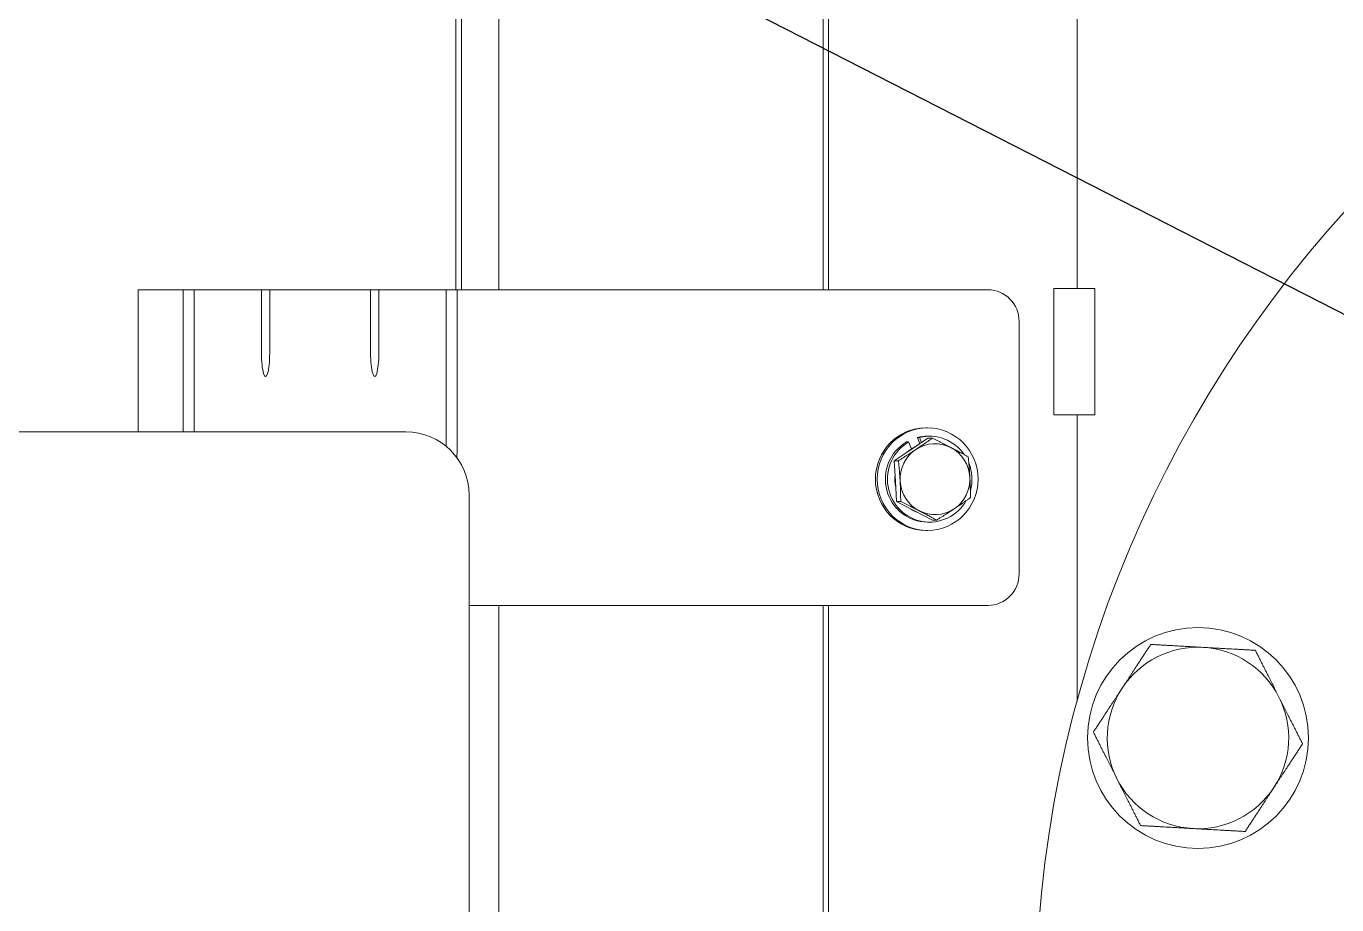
# Model space of a CAD drawing. Header units: inches. Extents: x 14 to 368, y 5 to 236.
# Drawn here: x 173.02 to 183.41, y 90.45 to 97.41 of the extents above; entities that cross this region are included whole.
import ezdxf

# ---------------------------------------------------------------- set-up
doc = ezdxf.new("R2010")
doc.units = ezdxf.units.IN
doc.header["$LTSCALE"] = 11
doc.header["$MEASUREMENT"] = 0
doc.layers.add('Symbol (ANSI)', color=7, linetype='Continuous', lineweight=25)
doc.layers.add('Visible (ANSI)', color=7, linetype='Continuous', lineweight=50)
doc.styles.add('MEMCOR Medium', font='arial.ttf')
doc.dimstyles.new('Default (ANSI)$7', dxfattribs={"dimscale": 11, "dimtxt": 0.15, "dimasz": 0.098425, "dimexe": 0.125, "dimexo": 0.0625, "dimgap": 0.031496, "dimtad": 0, "dimtih": 1, "dimtoh": 1, "dimdec": 4, "dimrnd": 1e-08, "dimzin": 3, "dimdsep": 46, "dimlunit": 5, "dimtxsty": 'MEMCOR Medium', "dimcen": 0.09, "dimdle": 0.393701, "dimclrd": 256, "dimclre": 256, "dimclrt": 256, "dimadec": 0, "dimazin": 1, "dimtfac": 0.8, "dimtofl": 0, "dimtmove": 0, "dimatfit": 3, "dimfxl": 1, "dimfrac": 1, "dimtolj": 1, "dimtzin": 4, "dimlwd": -1, "dimlwe": -1, "dimarcsym": 0})

msp = doc.modelspace()

# ---------------------------------------------------------------- linework, layer by layer
at = {"layer": 'Visible (ANSI)', "linetype": 'Continuous', "lineweight": 18}
for p, q in [((181.350747, 95.33051), (181.350747, 103.21051)), ((176.429112, 95.32051), (176.429112, 97.94551)), ((176.472524, 97.94551), (176.472524, 95.32051)), ((176.768587, 95.32051), (176.768587, 97.94551)), ((179.337719, 95.32051), (179.337719, 97.94551)), ((179.381131, 97.94551), (179.381131, 95.32051)), ((173.911223, 95.32051), (173.917869, 95.32051)), ((173.911223, 95.32051), (173.911223, 94.19551)), ((174.267485, 95.32051), (173.917869, 95.32051)), ((174.267485, 94.19551), (174.267485, 95.32051)), ((174.267485, 95.32051), (174.354309, 95.32051)), ((174.887843, 95.32051), (174.354309, 95.32051)), ((174.354309, 95.32051), (174.354309, 94.19551)), ((174.887843, 94.82051), (174.887843, 95.32051)), ((174.887843, 95.32051), (174.952961, 95.32051)), ((175.752611, 95.32051), (174.952961, 95.32051)), ((174.952961, 95.32051), (174.952961, 94.82051)), ((175.752611, 94.82051), (175.752611, 95.32051)), ((175.752611, 95.32051), (175.817729, 95.32051)), ((176.351263, 95.32051), (175.817729, 95.32051)), ((175.817729, 95.32051), (175.817729, 94.82051)), ((176.351263, 94.080752), (176.351263, 95.32051)), ((176.351263, 95.32051), (176.438087, 95.32051)), ((176.787702, 95.32051), (176.438087, 95.32051)), ((176.438087, 95.32051), (176.438087, 94.07051)), ((176.787702, 95.32051), (177.294527, 95.32051)), ((180.6447, 95.32051), (177.294527, 95.32051)), ((181.491335, 95.33051), (181.166095, 95.33051)), ((181.166095, 94.33051), (181.166095, 95.33051)), ((181.491335, 94.33051), (181.491335, 95.33051)), ((180.890902, 93.07051), (180.890902, 95.07051)), ((181.491335, 94.33051), (181.166095, 94.33051)), ((181.350747, 92.059691), (181.350747, 94.33051)), ((176.032532, 94.19551), (169.631282, 94.19551)), ((180.152296, 94.22651), (180.166188, 94.22651)), ((180.01589, 94.115425), (179.999568, 94.115425)), ((180.01589, 94.115425), (180.037815, 94.060037)), ((180.03544, 94.055718), (180.169174, 94.144484)), ((180.085461, 94.150481), (180.104759, 94.101728)), ((180.101784, 94.150481), (180.085461, 94.150481)), ((180.117685, 94.110308), (180.101784, 94.150481)), ((180.182511, 94.16051), (180.166188, 94.16051)), ((180.169174, 94.144484), (180.202671, 94.144484)), ((179.901706, 93.966951), (180.03544, 94.055718)), ((179.901706, 93.966951), (179.935204, 93.966951)), ((179.910546, 93.804964), (179.901706, 93.966951)), ((179.919385, 93.642977), (179.910546, 93.804964)), ((176.532532, 78.19551), (176.532532, 93.69551)), ((179.919385, 93.642977), (179.952882, 93.642977)), ((180.061958, 93.569757), (179.919385, 93.642977)), ((180.204531, 93.496536), (180.061958, 93.569757)), ((180.182511, 93.48051), (180.166188, 93.48051)), ((180.204531, 93.496536), (180.238029, 93.496536)), ((180.152296, 93.41451), (180.166188, 93.41451)), ((176.532532, 92.82051), (176.787702, 92.82051)), ((176.768587, 79.07051), (176.768587, 92.82051)), ((177.294527, 92.82051), (176.787702, 92.82051)), ((177.294527, 92.82051), (180.6447, 92.82051)), ((179.337719, 79.07051), (179.337719, 92.82051)), ((179.381131, 92.82051), (179.381131, 79.07051))]:
    msp.add_line(p, q, dxfattribs=at)
for centre, radius in [((190.518842, 89.57051), 9.5), ((182.308473, 91.770472), 0.875)]:
    msp.add_circle(centre, radius, dxfattribs=at)
for centre, radius, start, end in [((176.032532, 93.69551), 0.5, 0, 90), ((182.308473, 91.770472), 0.71875, 86.7837725, 146.7837725), ((182.308473, 91.770472), 0.71875, 26.7837725, 86.7837725), ((182.308473, 91.770472), 0.71875, 146.7837725, 206.7837725), ((182.308473, 91.770472), 0.71875, 326.7837725, 26.7837725), ((182.308473, 91.770472), 0.71875, 206.7837725, 266.7837725), ((182.308473, 91.770472), 0.71875, 266.7837725, 326.7837725)]:
    msp.add_arc(centre, radius, start, end, dxfattribs=at)
for centre, major_axis, ratio, start_param, end_param in [((180.6447, 95.07051), (0, 0.25), 0.984807753, 4.71238898, 6.283185307), ((174.920402, 94.82051), (0, -0.1875), 0.173648178, 4.71238898, 7.853981634), ((175.78517, 94.82051), (0, -0.1875), 0.173648178, 4.71238898, 7.853981634), ((180.152296, 93.82051), (0, -0.406), 0.984807753, 3.141592654, 6.283185307), ((180.166188, 93.82051), (0, -0.34), 0.984807753, 3.662445572, 6.283185307), ((180.182511, 93.82051), (0, -0.34), 0.984807753, 3.662445572, 7.332552826), ((180.224708, 93.82051), (0, 0.281), 0.984807753, 5.814939657, 6.862137208), ((180.166188, 93.82051), (0, 0.34), 0.984807753, 0, 0.243494159), ((180.182511, 93.82051), (0, 0.34), 0.984807753, 5.3193991, 6.526679466), ((176.394675, 94.07051), (0, -0.25), 0.173648178, 1.247361851, 1.570796327), ((180.224708, 93.82051), (0, -0.281), 0.984807753, 3.720544554, 4.767742106), ((180.182511, 93.82051), (0, 0.281), 0.984807753, 0.447825968, 0.710077833), ((180.224708, 93.82051), (0, 0.281), 0.984807753, 4.767742106, 5.814939657), ((180.182511, 93.82051), (0, -0.34), 0.984807753, 1.297107656, 1.956893262), ((180.182511, 93.82051), (0, 0.281), 0.984807753, 1.448909678, 1.803389226), ((180.224708, 93.82051), (0, -0.281), 0.984807753, 4.767742106, 5.814939657), ((180.224708, 93.82051), (0, 0.281), 0.984807753, 3.720544554, 4.767742106), ((180.182511, 93.82051), (0, -0.281), 0.984807753, 5.69586344, 5.934015873), ((180.224708, 93.82051), (0, -0.281), 0.984807753, 5.814939657, 6.862137208), ((180.6447, 93.07051), (0, -0.25), 0.984807753, 0, 1.570796327)]:
    msp.add_ellipse(centre, major_axis=major_axis, ratio=ratio, start_param=start_param, end_param=end_param, dxfattribs=at)
msp.add_ellipse((180.166188, 93.82051), major_axis=(0, -0.406), ratio=0.984807753, dxfattribs=at)
for points, weights in [([(180.073296, 94.055718), (180.135362, 94.096914), (180.202671, 94.144484)], [1, 1.0379548493, 1]), ([(180.202671, 94.144484), (180.283434, 94.105245), (180.349603, 94.071264)], [1, 1.0379548493, 1]), ([(179.935204, 93.966951), (180.01123, 94.014521), (180.073296, 94.055718)], [1, 1.0379548493, 1]), ([(180.349603, 94.071264), (180.415771, 94.037282), (180.487818, 93.998043)], [1, 1.0379548493, 1]), ([(180.487818, 93.998043), (180.496913, 93.911235), (180.501015, 93.836057)], [1, 1.0379548493, 1]), ([(179.948401, 93.804964), (179.944299, 93.880142), (179.935204, 93.966951)], [1, 1.0379548493, 1]), ([(179.952882, 93.642977), (179.952503, 93.729786), (179.948401, 93.804964)], [1, 1.0379548493, 1]), ([(180.501015, 93.836057), (180.505118, 93.760878), (180.505496, 93.67407)], [1, 1.0379548493, 1]), ([(180.505496, 93.67407), (180.438187, 93.6265), (180.376121, 93.585303)], [1, 1.0379548493, 1]), ([(180.099814, 93.569757), (180.033645, 93.603738), (179.952882, 93.642977)], [1, 1.0379548493, 1]), ([(180.238029, 93.496536), (180.165982, 93.535775), (180.099814, 93.569757)], [1, 1.0379548493, 1]), ([(180.376121, 93.585303), (180.314055, 93.544106), (180.238029, 93.496536)], [1, 1.0379548493, 1]), ([(181.70716, 92.164203), (181.81266, 92.325325), (181.934481, 92.511372)], [1, 1.04314139574, 1.01001874936]), ([(181.934481, 92.511372), (182.156513, 92.498895), (182.348798, 92.48809)], [1.01001874936, 1.04314139574, 1]), ([(182.348798, 92.48809), (182.541083, 92.477285), (182.763115, 92.464808)], [1, 1.04314139574, 1.01001874936]), ([(182.763115, 92.464808), (182.863326, 92.266285), (182.950111, 92.094359)], [1.01001874936, 1.04314139574, 1]), ([(181.479839, 91.817035), (181.60166, 92.003082), (181.70716, 92.164203)], [1.01001874936, 1.04314139574, 1]), ([(182.950111, 92.094359), (183.036896, 91.922432), (183.137107, 91.723909)], [1, 1.04314139574, 1.01001874936]), ([(181.666835, 91.446586), (181.58005, 91.618512), (181.479839, 91.817035)], [1, 1.04314139574, 1.01001874936]), ([(183.137107, 91.723909), (183.015286, 91.537862), (182.909786, 91.376741)], [1.01001874936, 1.04314139574, 1]), ([(181.853831, 91.076136), (181.75362, 91.274659), (181.666835, 91.446586)], [1.01001874936, 1.04314139574, 1]), ([(182.909786, 91.376741), (182.804286, 91.215619), (182.682465, 91.029573)], [1, 1.04314139574, 1.01001874936]), ([(182.268148, 91.052854), (182.075863, 91.063659), (181.853831, 91.076136)], [1, 1.04314139574, 1.01001874936]), ([(182.682465, 91.029573), (182.460433, 91.042049), (182.268148, 91.052854)], [1.01001874936, 1.04314139574, 1])]:
    msp.add_rational_spline(points, weights, degree=2, dxfattribs=at)

# ---------------------------------------------------------------- leaders
at = {"layer": 'Symbol (ANSI)', "annotation_type": 0, "has_hookline": 1, "hookline_direction": 1, "text_width": 39.391782}
msp.add_leader([(189.125237, 92.227174), (170.026398, 102.00549), (168.943721, 102.00549)], dimstyle='Default (ANSI)$7', override={"dimtad": 0}, dxfattribs=at)

doc.saveas('drawing.dxf')
